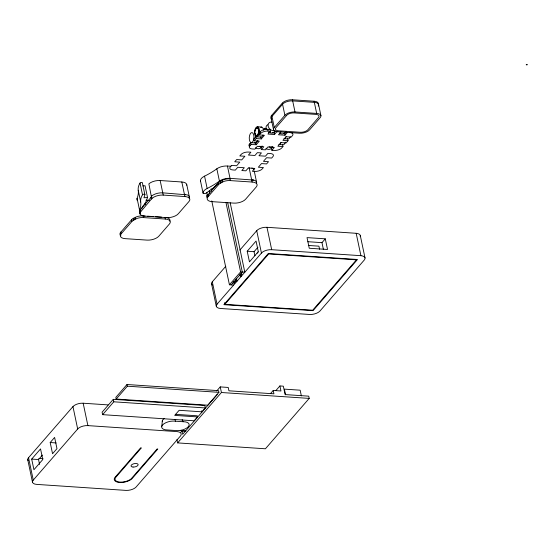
<?xml version="1.0" encoding="UTF-8"?>
<svg xmlns="http://www.w3.org/2000/svg" width="555" height="555" viewBox="0 0 555 555"><rect width="100%" height="100%" fill="white"/><g stroke="black" fill="none" stroke-linecap="round" stroke-linejoin="round"><path stroke-width="0.83" d="M181.818 181.984L184.884 196.546A8.956 4.135 -11.9 0 1 188.971 201.493L178.342 213.724A8.894 4.107 -11.9 0 1 166.535 217.622L143.884 216.075A8.845 4.086 -11.9 0 1 140.318 214.514L139.61 212.274L139.978 210.095L151.411 196.921L148.872 183.865A8.838 4.079 -11.9 0 1 160.166 180.535L181.818 181.984A8.956 4.135 -11.9 0 1 186.771 185.203M139.964 213.952L139.582 210.99M161.789 426.254L162.379 420.6M139.936 212.669L151.938 198.426A8.838 4.079 -11.9 0 1 163.232 195.089L184.884 196.546M137.376 200.515A8.838 4.079 -11.9 0 1 137.078 198.364A63.409 29.276 -11.9 0 0 138.237 190.261A39.738 18.35 -11.9 0 1 138.459 186.723L138.625 186.119A39.738 18.35 -11.9 0 1 140.04 183.046A1.27 0.583 -11.9 0 1 141.525 182.463A1.27 0.583 -11.9 0 1 142.42 182.977L144.897 194.736L143.967 197.767L147.533 197.511L145.056 185.752L142.919 185.904M147.533 197.511L145.264 203.553A21.895 10.108 -11.9 0 0 141.705 208.923M120.879 235.764A8.838 4.079 -11.9 0 1 120.435 232.587L132.028 219.239L136.523 216.797A8.845 4.086 -11.9 0 1 142.26 215.86L145.056 216.02M120.789 234.266L132.381 220.918L136.877 218.476A8.845 4.086 -11.9 0 1 142.614 217.539L165.307 219.038A8.894 4.107 -11.9 0 1 169.407 224.005L158.779 236.236A8.956 4.135 -11.9 0 1 147.019 240.114L125.368 238.664A8.838 4.079 -11.9 0 1 120.789 234.266L120.435 232.587M207.133 197.767A8.838 4.079 -11.9 0 1 207.14 195.027L208.708 194.944M218.039 184.059A34.514 15.935 -11.9 0 0 213.724 187.68L205.822 193.348A2.241 1.034 -11.9 0 1 203.075 193.161L200.48 180.847A9.664 4.461 -11.9 0 1 204.559 176.15A63.409 29.276 -11.9 0 0 216.838 168.796A8.838 4.079 -11.9 0 1 227.439 166.028L230.152 178.904L229.083 178.856A8.845 4.086 -11.9 0 0 223.346 179.792L218.857 182.234L207.403 195.409L206.765 192.384M207.612 197.268L219.211 183.913L223.7 181.478A8.845 4.086 -11.9 0 1 229.437 180.542L252.13 182.04A8.894 4.107 -11.9 0 1 256.23 187L245.601 199.231A8.956 4.135 -11.9 0 1 233.842 203.116L212.19 201.659A8.838 4.079 -11.9 0 1 207.612 197.268L207.14 195.027M271.7 118.541A7.548 3.483 -11.9 0 1 271.714 115.322L282.322 103.119A7.548 3.483 -11.9 0 1 292.443 99.775L314.102 101.232A7.604 3.51 -11.9 0 1 318.251 104.479M249.507 146.416A5.612 2.588 -11.9 0 1 249.514 144.022L250.714 142.642L255.786 142.982L256.16 144.772L251.096 144.432L249.896 145.819A5.612 2.588 -11.9 0 0 252.504 148.983L254.856 149.142L257.312 146.312L263.812 146.749L261.356 149.572L260.982 147.783L262.453 146.09M254.245 140.81L256.188 138.577L261.259 138.917L260.878 137.12L255.806 136.78L253.864 139.021L254.245 140.81L259.31 141.15L256.16 144.772M314.102 101.232L316.669 113.421A7.604 3.51 -11.9 0 1 320.179 117.667L309.544 129.905A7.666 3.538 -11.9 0 1 299.478 133.228L276.91 131.681L274.454 134.504L267.954 134.067L270.41 131.244L270.028 129.454L267.683 129.294A5.612 2.588 -11.9 0 0 260.156 131.778L258.956 133.158L259.338 134.948L264.402 135.288L261.259 138.917M263.313 129.62L264.43 128.33L266.102 128.448M259.338 134.948L260.538 133.568A5.612 2.588 -11.9 0 1 268.058 131.084L270.41 131.244M255.147 143.717L257.943 140.498M277.798 131.771A7.548 3.483 -11.9 0 1 274.281 127.511L284.895 115.308A7.548 3.483 -11.9 0 1 295.01 111.964L316.669 113.421M275.551 131.015L274.08 132.714L274.454 134.504M280.927 131.951L278.471 134.775L284.972 135.212L287.428 132.381M272.97 146.797L271.492 148.49L271.874 150.28L274.219 150.44A5.73 2.643 -11.9 0 0 281.746 147.956L282.946 146.576L282.571 144.779L279.186 144.557M286.068 131.722L284.597 133.415L284.972 135.212M271.874 150.28L274.33 147.457L267.829 147.019L265.373 149.843L261.356 149.572M284.285 138.694L287.663 138.923L288.038 140.713L286.096 142.947L281.024 142.607L277.875 146.236L282.946 146.576M28.152 460.574A7.68 3.545 -11.9 0 1 28.548 457.695L72.955 406.593A7.708 3.559 -11.9 0 1 83.174 403.221L108.079 404.893M31.691 459.089L40.536 448.912L42.777 459.547L33.931 469.724L31.691 459.089L38.538 459.547L42.409 455.093M50.193 442.529L54.612 437.437L56.978 448.641L52.552 453.726L50.193 442.529L56.187 442.932M33.265 480.096L77.679 428.994A7.708 3.559 -11.9 0 1 87.891 425.616L177.225 431.617A7.978 3.684 -11.9 0 1 180.652 435.765L136.044 487.089A7.867 3.635 -11.9 0 1 126.04 490.398L36.824 484.404A7.68 3.545 -11.9 0 1 33.265 480.096L28.548 457.695M212.329 285.027A7.708 3.559 -11.9 0 1 212.308 281.794L225.802 266.268M239.857 250.097L256.722 230.693A7.68 3.545 -11.9 0 1 266.976 227.307L356.185 233.294A7.867 3.635 -11.9 0 1 360.223 236.52M197.552 416.923L174.714 415.39L179.14 410.298L201.971 411.831L205.343 407.953L204.83 405.49L113.269 399.343L102.099 412.192L102.619 414.654L194.174 420.801L197.552 416.923L197.316 415.806L175.325 414.328M126.998 384.511L115.829 397.366L116.182 399.045L207.743 405.192L218.913 392.336L218.559 390.658L126.998 384.511L127.352 386.19L116.182 399.045M102.619 414.654L113.789 401.806L205.343 407.953M247.211 251.235L256.056 241.057L258.297 251.692L249.452 261.877L247.211 251.235L254.058 251.692L257.929 247.246M211.753 200.896L229.43 284.777L240.599 271.929L244.817 272.214L230.179 202.735M257.111 253.191L258.214 251.921M231.137 284.895L242.306 272.047L227.668 202.568M232.802 282.988L234.168 283.078L235.882 281.107L237.027 281.184L236.499 278.693M239.954 274.357L240.308 276.015L242.022 274.045L240.648 273.955M217.033 304.189L261.44 253.087A7.68 3.545 -11.9 0 1 271.693 249.701L360.91 255.689A7.867 3.635 -11.9 0 1 364.385 259.9L319.777 311.223A7.978 3.684 -11.9 0 1 309.912 314.484L220.578 308.483A7.708 3.559 -11.9 0 1 217.033 304.189L212.308 281.794M224.879 304.334L268.675 253.94L356.463 259.837L312.673 310.224L224.879 304.334L224.539 302.697M307.852 241.702L321.969 242.653L325.286 238.837L327.526 249.472L309.26 248.251L307.019 237.609L325.286 238.837M180.868 432.206L181.971 430.937L185.967 431.2M216.665 391.018L220.238 386.904L228.23 387.445L228.938 390.803L273.927 393.821L273.22 390.463L280.969 390.984L279.907 385.947L283.334 386.176L285.103 394.577L308.733 396.159L309.204 398.4L265.415 448.787L177.621 442.897L176.934 439.622M217.373 394.376L182.678 434.294L181.971 430.937M177.621 442.897L221.417 392.51L309.204 398.4M527.146 64.762L526.209 64.72L527.215 64.741M270.451 393.648L273.22 390.463M276.036 390.401L279.907 385.947M151.293 196.359L151.466 196.186A8.838 4.079 -11.9 0 1 162.761 192.849L187.153 194.847A8.956 4.135 -11.9 0 1 189.22 198.093M268.571 132.34L270.826 132.492M272.45 132.603L274.413 132.735M283.605 133.353L285.27 133.464M288.038 140.713L282.967 140.373L286.116 136.752L291.188 137.092L292.388 135.704A5.668 2.615 -11.9 0 0 289.772 132.541M227.439 166.028L230.901 166.257M256.66 183.018A8.894 4.107 -11.9 0 0 253.6 180.077L230.034 178.342A8.838 4.079 -11.9 0 0 219.433 181.11A63.409 29.276 -11.9 0 1 207.154 188.471A9.664 4.461 -11.9 0 0 203.075 193.161M145.951 200.202L149.392 200.431M147.651 216.193L153.707 216.603M155.435 216.721L161.491 217.123M308.316 245.456L318.917 246.163L319.583 249.299M240.308 276.015L241.446 276.092M229.43 284.777L233.648 285.062M127.352 386.19L218.913 392.336M175.387 421.196L183.101 421.717A8.998 4.156 -11.9 0 1 188.298 426.719A8.998 4.156 -11.9 0 1 175.456 430.507L167.749 429.993A8.998 4.156 -11.9 0 1 162.546 424.991A8.998 4.156 -11.9 0 1 175.387 421.196L174.998 419.531M180.236 430.562L185.03 430.881M38.794 458.416L43.082 458.708M257.464 126.734A5.03 2.414 -85.4 0 1 258.894 134.476A5.03 2.414 -85.4 0 1 254.731 134.039A5.03 2.414 -85.4 0 1 257.464 126.734L261.613 127.074M251.658 179.799L253.6 180.077M184.413 194.305L185.412 194.41M139.61 212.274L139.964 212.836M182.165 419.545L183.101 421.717M360.306 235.584L365.03 257.985M356.185 233.294L360.91 255.689M318.612 104.631L320.943 115.704M292.443 99.775L295.01 111.964M321.969 242.653L323.35 249.202M282.322 103.119L284.895 115.308M271.714 115.322L274.281 127.511M271.152 118.423L273.49 129.488M267.683 129.294L268.058 131.084M264.43 128.33L264.749 129.849M260.156 131.778L260.538 133.568M255.806 136.78L256.188 138.577M250.714 142.642L251.096 144.432M249.514 144.022L249.896 145.819M266.976 227.307L271.693 249.701M254.232 170.968L256.653 182.47M301.365 395.888L300.165 390.186L284.389 389.131L285.589 394.827M249.063 167.478L252.13 182.04M256.722 230.693L261.44 253.087M254.058 251.692L254.918 255.786M230.027 178.897L230.38 180.576M222.118 180.25L222.472 181.929M225.954 202.45L240.599 271.929M220.765 180.958L221.119 182.637M219.974 181.388L220.328 183.067M216.838 168.796L219.433 181.117M218.365 182.748L218.719 184.426M235.535 279.449L235.882 281.107M233.808 281.385L234.168 283.078M211.136 188.797L211.656 191.26M209.27 190.934L209.79 193.397M204.559 176.15L207.154 188.471M207.723 194.999L208.076 196.678M211.538 283.778L216.263 306.173M186.757 184.655L189.359 196.976M220.238 386.904L221.417 392.51M160.166 180.535L163.232 195.089M165.307 219.038L164.953 217.359A8.894 4.107 -11.9 0 1 169.802 221.154M201.736 410.714L201.971 411.831M151.466 196.186L151.938 198.426M151.029 197.323L151.383 199.002M144.876 203.165L145.23 204.844M140.04 183.046L142.517 194.805A39.738 18.35 -11.9 0 0 141.102 197.878L140.935 198.482A39.738 18.35 -11.9 0 0 140.713 202.02A63.409 29.276 -11.9 0 1 139.555 210.123A8.838 4.079 -11.9 0 0 140.311 212.711M138.237 190.261L140.713 202.02M143.329 215.902L143.683 217.588M143.204 215.895L143.558 217.574M140.38 209.575L140.734 211.254M137.078 198.364L139.555 210.123M139.569 211.476L139.922 213.155M135.288 217.248L135.642 218.927M133.935 217.955L134.289 219.634M133.151 218.386L133.505 220.064M131.542 219.745L131.896 221.431M120.893 231.997L121.247 233.676M113.269 399.343L113.789 401.806M83.174 403.221L87.891 425.616M72.955 406.593L77.679 428.994M38.538 459.547L39.572 464.459M27.75 459.693L32.467 482.094M162.324 421.647A7.825 3.614 -11.9 0 1 164.259 418.435M142.517 194.805A1.27 0.583 -11.9 0 1 144.009 194.222A1.27 0.583 -11.9 0 1 144.897 194.736M200.598 180.951A2.241 1.034 -11.9 0 1 200.48 180.847M251.838 168.005A8.894 4.107 -11.9 0 1 253.906 169.629M271.548 119.283A7.548 3.483 -11.9 0 1 271.95 116.446L282.557 104.236A7.548 3.483 -11.9 0 1 292.679 100.899L314.338 102.349A7.604 3.51 -11.9 0 1 318.223 106.095M260.697 127.331A5.03 2.414 -85.4 0 1 263.535 130.182M262.973 134.983A5.03 2.414 -85.4 0 1 260.163 136.877M257.125 127.9A3.871 1.859 -85.4 0 1 258.894 130.897A3.871 1.859 -85.4 0 1 257.478 135.351A3.871 1.859 -85.4 0 1 255.293 133.651M255.279 130.834A3.871 1.859 -85.4 0 1 255.647 129.523M255.82 129.142A3.871 1.859 -85.4 0 1 256.66 128.094M274.843 130.675A5.03 3.809 41 0 1 268.294 126.679A5.03 3.809 41 0 1 271.957 122.086M274.434 131.979A5.03 3.809 41 0 1 268.953 132.298M266.476 129.565A5.03 3.809 41 0 1 267.829 124.695M285.235 132.312A5.03 3.809 41 0 1 279.484 133.034M257.555 140.769A5.03 2.324 -86.2 0 1 254.606 142.455M256.916 141.13A3.871 1.79 -86.2 0 1 256.708 141.372M285.395 142.115A5.03 2.324 -86.2 0 1 282.523 144.557M281.01 142.371A5.03 2.324 -86.2 0 1 278.881 144.494M290.307 136.766A5.03 2.324 -86.2 0 1 287.351 138.445M286.102 136.481A5.03 2.324 -86.2 0 1 283.973 138.604M271.444 148.24A5.03 3.809 41 0 1 265.956 148.56M272.047 146.915A5.03 3.809 41 0 1 271.707 147.845M272.332 146.77A5.03 3.809 41 0 1 269.099 146.756M292.582 132.451A5.668 2.615 -11.9 0 1 292.298 133.54M261.523 146.236A5.03 3.809 41 0 1 255.439 147.88M261.329 146.256A5.03 3.809 41 0 1 259.15 146.243M115.759 476.509L114.635 477.82A9.775 4.516 -11.9 0 0 119.63 482.496A9.775 4.516 -11.9 0 0 131.743 478.972L157.8 449.016L157.114 448.974L132.222 477.612A8.998 4.156 -11.9 0 1 119.963 482.108A8.998 4.156 -11.9 0 1 116.446 476.558L141.338 447.913L140.651 447.864L115.759 476.509M231.574 165.411L230.374 166.791A5.612 2.588 -11.9 0 0 232.982 169.955L235.334 170.114L237.79 167.291L244.29 167.728L241.834 170.552L245.851 170.822L248.307 167.992L254.807 168.429L252.352 171.259L254.696 171.412A5.73 2.643 -11.9 0 0 262.224 168.928L263.424 167.548L258.352 167.208L261.502 163.586L266.573 163.926L268.516 161.685L263.452 161.345L266.594 157.724L271.666 158.064L272.866 156.683A5.668 2.615 -11.9 0 0 270.25 153.52L267.905 153.36L265.45 156.184L258.949 155.747L261.405 152.923L257.388 152.653L254.932 155.476L248.432 155.039L250.888 152.216L248.536 152.056A5.612 2.588 -11.9 0 0 241.016 154.547L239.815 155.927L244.88 156.267L241.737 159.889L236.666 159.549L234.723 161.782L239.788 162.129L236.638 165.751L231.574 165.411M286.623 115.405L275.981 127.65A5.612 2.588 -11.9 0 0 278.589 130.814L300.304 132.27A5.73 2.643 -11.9 0 0 307.831 129.787L318.473 117.542A5.668 2.615 -11.9 0 0 315.857 114.379L294.143 112.922A5.612 2.588 -11.9 0 0 286.623 115.405M268.322 253.517L223.866 304.667L313.027 310.654L357.482 259.497L268.322 253.517M133.054 467.053A3.614 1.665 -11.9 0 0 138.139 464.57A3.614 1.665 -11.9 0 0 132.603 464.195A3.614 1.665 -11.9 0 0 133.054 467.053M258.165 133.824A3.871 1.859 -85.4 0 0 257.069 127.872A3.871 1.859 -85.4 0 0 254.967 133.484A3.871 1.859 -85.4 0 0 258.165 133.824M253.42 140.318A5.03 2.324 -86.2 0 0 251.984 132.576A5.03 2.324 -86.2 0 0 249.41 139.888A5.03 2.324 -86.2 0 0 253.42 140.318"/></g></svg>
